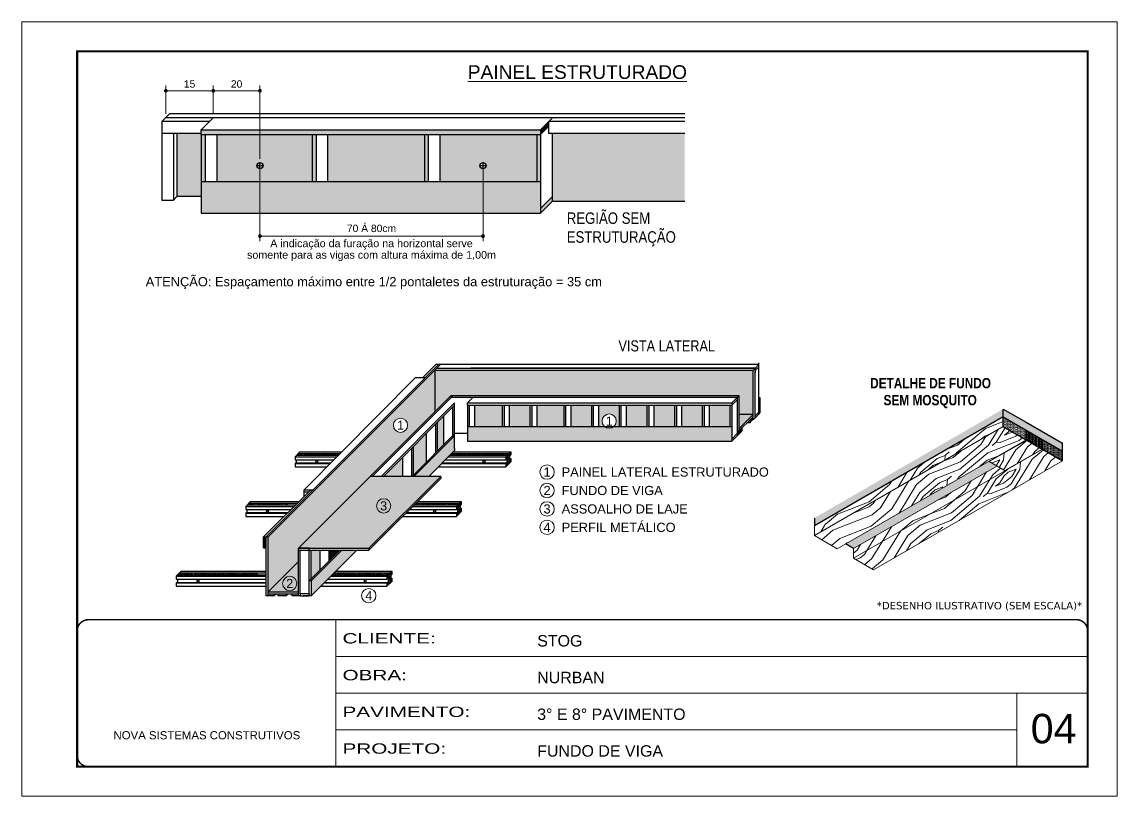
# Model space of a CAD drawing. Extents: x 2489 to 8743, y 745 to 4092.
# Drawn here: x 7244 to 8729, y 3042 to 4092 of the extents above; entities that cross this region are included whole.
import ezdxf
from ezdxf.enums import TextEntityAlignment as Align

# ---------------------------------------------------------------- set-up
doc = ezdxf.new("R2010")
doc.units = 0
doc.linetypes.add('CONTINUO', pattern=[0])
doc.linetypes.add('DASHED', pattern=[0.75, 0.5, -0.25])
for name, color, linetype, lineweight in [('CARIMBO', 255, 'Continuous', 9), ('Demarcação 1', 251, 'Continuous', 9), ('Folhas', 255, 'Continuous', 9), ('fundo', 100, 'Continuous', 9), ('Madeira', 126, 'Continuous', 18), ('SARRAFO DE PRESSAO', 251, 'DASHED', 9)]:
    doc.layers.add(name, color=color, linetype=linetype, lineweight=lineweight)
for name, color, linetype in [('COTA', 241, 'Continuous'), ('HACHURA MADEIRAS', 1, 'Continuous'), ('material do compensado', 7, 'Continuous'), ('texto', 7, 'Continuous')]:
    doc.layers.add(name, color=color, linetype=linetype)
doc.layers.add('Demarcação 2', color=7, linetype='Continuous', lineweight=9, true_color=0xe0e0e0)
doc.styles.add('ARIAL', font='arial.ttf')
doc.styles.add('CESAR1', font='arial.ttf', dxfattribs={"oblique": 15})
doc.styles.add('ROMANC', font='techb___.ttf', dxfattribs={"height": 2.5})
doc.styles.get("Standard").update_dxf_attribs({"font": 'arial.ttf'})
doc.styles.add('stylellllll', font='verdana.ttf', dxfattribs={"height": 2})
doc.styles.add('Tecnologia', font='')
doc.styles.add('texto', font='ARIALN.TTF')
doc.styles.get('Tecnologia').set_extended_font_data('Forgotten Futurist')
doc.dimstyles.new('1x', dxfattribs={"dimtxt": 10, "dimasz": 5, "dimexe": 7, "dimexo": 5, "dimgap": 4, "dimtad": 1, "dimdec": 1, "dimdsep": 46, "dimtxsty": 'Standard', "dimblk": 'DOT', "dimcen": 0.09, "dimclrd": 4, "dimclre": 4, "dimclrt": 2, "dimadec": 0, "dimazin": 2, "dimtfac": 1, "dimtdec": 1, "dimtmove": 0, "dimatfit": 3, "dimldrblk": 'DOT', "dimfxl": 1, "dimtolj": 1, "dimtzin": 0, "dimlwd": 9, "dimlwe": 9, "dimarcsym": 0})
pattern_1 = [(45, (5036.975, 51731.4013), (0.99436891, 3.64601934), [4.6875, -0.9375, 0, -0.9375])]
pattern_2 = [(355, (-41089.7, 694.55), (111.07494, 93.20294), [5.12645, -97.40264]), (85, (-41045.72, 726.73), (-93.20294, 111.07494), [10.2529, -92.27619]), (40, (-41067.04, 718.3), (8.936, 102.13894), [7.24881, -21.74642, 7.24881, -14.497615, 50.751904, -43.50449]), (40, (-41095.25, 689.894), (8.936, 102.13894), [7.24983, -14.49967, 7.24983, -115.99871]), (40, (-41058.61, 696.98), (8.936, 102.13894), [7.24983, -137.7482]), (40, (-41048.844, 690.98), (8.936, 102.13894), [7.24983, -137.7482]), (40, (-41063.27, 702.534), (8.936, 102.13894), [7.24983, -137.7482]), (40, (-41067.93, 708.09), (8.936, 102.13894), [14.49967, -130.49838]), (40, (-41035.695, 782.46), (8.936, 102.13894), [14.49967, -130.49838]), (40, (-41077.7, 714.09), (8.936, 102.13894), [28.99933, -115.99871]), (40, (-41082.36, 719.64), (8.936, 102.13894), [28.99933, -115.99871]), (40, (-41013.29, 744.476), (8.936, 102.13894), [28.99933, -115.99871]), (40, (-41086.57, 730.3), (8.936, 102.13894), [21.7497, -123.24834]), (40, (-41105.66, 747.41), (8.936, 102.13894), [21.7497, -123.24834]), (40, (-41096.34, 736.3), (8.936, 102.13894), [21.7497, -123.24834]), (40, (-41027.27, 761.14), (8.936, 102.13894), [36.24951, -108.74853]), (40, (-41037.035, 767.14), (8.936, 102.13894), [36.24951, -108.74853]), (40, (-41029.055, 740.71), (8.936, 102.13894), [50.74931, -94.24873]), (21.56505, (-41078.59, 703.875), (102.138945, -8.936), [11.4631, -217.79893]), (21.56505, (-41055.483, 732.73), (102.138945, -8.936), [11.4631, -217.79893]), (21.56505, (-41061.484, 722.96), (102.138945, -8.936), [11.4631, -217.79893]), (21.56505, (-41084.593, 694.108), (102.138945, -8.936), [22.9262, -206.33583]), (21.56505, (-41060.144, 738.283), (102.138945, -8.936), [34.3893, -194.87273]), (21.56505, (-41069.91, 744.284), (102.138945, -8.936), [45.8524, -183.40963]), (21.56505, (-41079.68, 750.284), (102.138945, -8.936), [45.8524, -183.40963]), (21.56505, (-41092.32, 782.266), (102.138945, -8.936), [45.8524, -183.40963]), (21.56505, (-41093.21, 772.05), (102.138945, -8.936), [57.3155, -171.94653]), (21.56505, (-41089, 761.39), (102.138945, -8.936), [57.3155, -171.94653]), (58.43495, (-41056.824, 717.41), (8.936, 102.138945), [11.4631, -217.79893]), (58.43495, (-41073.04, 708.535), (8.936, 102.138945), [11.4631, -217.79893]), (58.43495, (-41089.7, 694.554), (8.936, 102.138945), [22.9262, -206.33583]), (58.43495, (-41057.717, 707.194), (8.936, 102.138945), [22.9262, -206.33583]), (58.43495, (-41100.36, 690.34), (8.936, 102.138945), [34.3893, -194.87273]), (58.43495, (-41110.574, 691.235), (8.936, 102.138945), [45.8524, -183.40963]), (58.43495, (-41018.202, 688.3), (8.936, 102.138945), [45.8524, -183.40963]), (58.43495, (-41053.057, 701.64), (8.936, 102.138945), [45.8524, -183.40963]), (58.43495, (-41033.523, 689.64), (8.936, 102.138945), [57.3155, -171.94653]), (58.43495, (-41043.29, 695.64), (8.936, 102.138945), [57.3155, -171.94653])]
pattern_3 = [(0, (-30197.1825, -7059.397), (0.82275303, 1.645506056), [0, -1.645506056])]

# ---------------------------------------------------------------- blocks, each defined once
blk = doc.blocks.new('9999999999')
at = {"color": 30, "linetype": 'CONTINUO'}
for p, q in [((98564.6, 34230.2), (98564.6, 34429.4)), ((98564.6, 34379.6), (99584, 34379.6)), ((98564.6, 34329.8), (99488, 34329.8)), ((99584, 34329.8), (99488, 34329.8)), ((99488, 34329.8), (99488, 34230.2)), ((98564.6, 34280), (99488, 34280))]:
    blk.add_line(p, q, dxfattribs=at)
at = {"color": 30, "linetype": 'CONTINUO', "const_width": 2}
blk.add_lwpolyline([(99584, 34230.2), (99584, 34414.4, 0.414214), (99569, 34429.4), (98229, 34429.4, 0.414214), (98214, 34414.4), (98214, 34245.2, 0.414214), (98229, 34230.2), (99584, 34230.2)], format="xyb", dxfattribs=at)
at = {"layer": 'Folhas'}
blk.add_lwpolyline([(98139, 34190.2), (99624, 34190.2), (99624, 35240.2), (98139, 35240.2)], close=True, dxfattribs=at)
at = {"layer": 'Folhas', "color": 30, "const_width": 3}
blk.add_lwpolyline([(98214, 34230.2), (99584, 34230.2), (99584, 35200.2), (98214, 35200.2)], close=True, dxfattribs=at)
at = {"color": 7, "linetype": 'Continuous', "ltscale": 5, "style": 'ARIAL'}
for s, height, p in [('STOG', 15.48, (98837.7, 34393.1)), ('NURBAN', 15.48, (98837.7, 34343.3)), ('3° E 8° PAVIMENTO', 15.483, (98837.7, 34293.5)), ('NOVA SISTEMAS CONSTRUTIVOS', 11.059, (98263.2, 34267.2)), ('FUNDO DE VIGA', 15.483, (98837.7, 34243.7))]:
    blk.add_text(s, height=height, dxfattribs=at).set_placement(p)
at = {"layer": 'Folhas', "color": 7, "style": 'Tecnologia', "width": 1.5}
for s, p in [('CLIENTE:', (98573.7, 34397.2)), ('OBRA:', (98573.7, 34347.3)), ('PAVIMENTO:', (98573.7, 34297.5)), ('PROJETO:', (98573.7, 34247.7))]:
    blk.add_text(s, height=14, dxfattribs=at).set_placement(p)
blk = doc.blocks.new('_Dot')
at = {"color": 0, "linetype": 'ByBlock', "lineweight": -2}
blk.add_line((-0.5, 0), (-1, 0), dxfattribs=at)
at = {"color": 0, "linetype": 'ByBlock', "const_width": 0.5}
blk.add_lwpolyline([(-0.25, 0, 1), (0.25, 0, 1)], format="xyb", close=True, dxfattribs=at)
blk = doc.blocks.new('*D5')
at = {"layer": 'COTA', "color": 4, "lineweight": 9, "transparency": 16777216}
for p, q in [((7439.6, 3967.3), (7439.6, 4005.7)), ((7444.6, 3998.7), (7499, 3998.7)), ((7504, 3966.9), (7504, 4005.7))]:
    blk.add_line(p, q, dxfattribs=at)
at = {"layer": 'Defpoints', "color": 0, "transparency": 16777216}
for p in [(7504, 3998.7), (7439.6, 3962.3), (7504, 3961.9)]:
    blk.add_point(p, dxfattribs=at)
at = {"layer": 'COTA', "color": 4, "lineweight": 9, "transparency": 16777216, "xscale": 5, "yscale": 5, "zscale": 5, "rotation": 180}
blk.add_blockref('_Dot', (7439.6, 3998.7), dxfattribs=at)
at = {"layer": 'COTA', "color": 4, "lineweight": 9, "transparency": 16777216, "xscale": 5, "yscale": 5, "zscale": 5}
blk.add_blockref('_Dot', (7504, 3998.7), dxfattribs=at)
at = {"layer": 'COTA', "color": 2, "transparency": 16777216, "insert": (7471.8, 4007.9), "char_height": 10, "attachment_point": 5}
blk.add_mtext('\\A1;15', dxfattribs=at)
blk = doc.blocks.new('*D6')
at = {"layer": 'COTA', "color": 4, "lineweight": 9, "transparency": 16777216}
for p, q in [((7504, 3966.9), (7504, 4005.7)), ((7509, 3998.7), (7562.3, 3998.7)), ((7567.3, 3906.5), (7567.3, 4005.7))]:
    blk.add_line(p, q, dxfattribs=at)
at = {"layer": 'Defpoints', "color": 0, "transparency": 16777216}
for p in [(7567.3, 3998.7), (7504, 3961.9), (7567.3, 3901.5)]:
    blk.add_point(p, dxfattribs=at)
at = {"layer": 'COTA', "color": 4, "lineweight": 9, "transparency": 16777216, "xscale": 5, "yscale": 5, "zscale": 5, "rotation": 180}
blk.add_blockref('_Dot', (7504, 3998.7), dxfattribs=at)
at = {"layer": 'COTA', "color": 4, "lineweight": 9, "transparency": 16777216, "xscale": 5, "yscale": 5, "zscale": 5}
blk.add_blockref('_Dot', (7567.3, 3998.7), dxfattribs=at)
at = {"layer": 'COTA', "color": 2, "transparency": 16777216, "insert": (7535.6, 4007.9), "char_height": 10, "attachment_point": 5}
blk.add_mtext('\\A1;20', dxfattribs=at)
blk = doc.blocks.new('*D7')
at = {"layer": 'COTA', "color": 4, "lineweight": 9, "transparency": 16777216}
for p, q in [((7567.3, 3896.5), (7567.3, 3794.6)), ((7869.7, 3896.5), (7869.7, 3794.6)), ((7572.3, 3801.6), (7864.7, 3801.6))]:
    blk.add_line(p, q, dxfattribs=at)
at = {"layer": 'Defpoints', "color": 0, "transparency": 16777216}
for p in [(7567.3, 3901.5), (7869.7, 3901.5), (7869.7, 3801.6)]:
    blk.add_point(p, dxfattribs=at)
at = {"layer": 'COTA', "color": 4, "lineweight": 9, "transparency": 16777216, "xscale": 5, "yscale": 5, "zscale": 5, "rotation": 180}
blk.add_blockref('_Dot', (7567.3, 3801.6), dxfattribs=at)
at = {"layer": 'COTA', "color": 4, "lineweight": 9, "transparency": 16777216, "xscale": 5, "yscale": 5, "zscale": 5}
blk.add_blockref('_Dot', (7869.7, 3801.6), dxfattribs=at)
at = {"layer": 'COTA', "color": 2, "transparency": 16777216, "insert": (7718.5, 3812), "char_height": 10, "attachment_point": 5}
blk.add_mtext('\\A1;70 Á 80cm', dxfattribs=at)

msp = doc.modelspace()

# ---------------------------------------------------------------- hatches: boundary and pattern name
for points in [[(7959.16, 3950.73), (7959.16, 3957.11), (7947.81, 3945.85), (7947.81, 3939.47)], [(7790.21, 3875.76), (7795.54, 3875.76), (7795.54, 3939.47), (7790.21, 3939.47)], [(8236.07, 3552.42), (8236.07, 3556.61), (8231.84, 3552.42), (8231.84, 3548.22)], [(8220.9, 3541.57), (8214.92, 3535.64), (8214.92, 3531.44), (8220.9, 3537.38)], [(7575.68, 3393.59), (7572.01, 3393.59), (7572.01, 3378.74), (7575.68, 3378.74)]]:
    msp.add_hatch(color=256).paths.add_polyline_path(points)
at = {"linetype": 'ByBlock', "ltscale": 2}
for points in [[(7487.65, 3875.76), (7492.97, 3875.76), (7492.97, 3939.36), (7487.65, 3939.36)], [(7947.81, 3945.85), (7487.76, 3945.85), (7487.76, 3939.47), (7947.81, 3939.47)], [(7637.83, 3875.76), (7643.15, 3875.76), (7643.16, 3939.36), (7637.83, 3939.36)], [(8245.7, 3582.21), (8243.68, 3582.21), (8243.68, 3579.97)], [(7828.78, 3528.27), (7831.13, 3530.62), (7831.13, 3572.06), (7828.78, 3569.71)], [(7848.43, 3543.51), (7850.87, 3543.51), (7850.87, 3572.22), (7848.43, 3572.22)], [(7895.71, 3543.51), (7898.15, 3543.51), (7898.15, 3572.22), (7895.71, 3572.22)], [(7933.24, 3543.51), (7935.68, 3543.51), (7935.68, 3572.22), (7933.24, 3572.22)], [(7979.17, 3543.51), (7981.61, 3543.51), (7981.61, 3572.22), (7979.17, 3572.22)], [(8016.71, 3543.51), (8019.14, 3543.51), (8019.14, 3572.22), (8016.71, 3572.22)], [(8054.24, 3543.51), (8056.68, 3543.51), (8056.68, 3572.22), (8054.24, 3572.22)], [(8091.77, 3543.5), (8094.21, 3543.5), (8094.21, 3572.22), (8091.77, 3572.22)], [(8129.31, 3543.5), (8131.74, 3543.5), (8131.74, 3572.22), (8129.31, 3572.22)], [(8166.84, 3543.5), (8169.28, 3543.5), (8169.28, 3572.22), (8166.84, 3572.22)], [(8204.37, 3543.5), (8206.81, 3543.5), (8206.81, 3572.22), (8204.37, 3572.22)], [(7805.44, 3507.41), (7807.79, 3509.76), (7807.79, 3549.06), (7805.44, 3546.7)], [(7828.89, 3528.38), (7828.89, 3530.85), (7775.49, 3477.46), (7775.49, 3475.57), (7776.08, 3475.57)], [(7775.38, 3516.31), (7773.03, 3513.96), (7773.03, 3475.46), (7775.38, 3475.46)], [(7678.22, 3375.44), (7675.65, 3375.44), (7634.2, 3333.98), (7636.76, 3333.98)], [(7661.01, 3360.8), (7663.36, 3363.15), (7663.36, 3375.33), (7661.01, 3375.33)]]:
    msp.add_hatch(color=256, dxfattribs=at).paths.add_polyline_path(points)
h = msp.add_hatch(color=256)
h.paths.add_polyline_path([(7947.81, 3839.22), (7947.81, 3832.84), (7964.04, 3848.94), (7964.04, 3855.31)])
h.paths.add_polyline_path([(7942.49, 3875.76), (7947.81, 3875.76), (7947.81, 3939.47), (7942.49, 3939.47)])
at = {"linetype": 'Continuous', "ltscale": 1.5}
h = msp.add_hatch(dxfattribs=at)
h.set_pattern_fill('ANSI36', color=256, scale=15, style=0)
h.set_pattern_definition(pattern_1)
h.paths.add_polyline_path([(7619.44, 3506.89), (7616.94, 3504.38), (7673.5, 3504.38), (7675.99, 3506.89)])
h = msp.add_hatch(dxfattribs=at)
h.set_pattern_fill('ANSI36', color=256, scale=15, style=0)
h.set_pattern_definition(pattern_1)
h.paths.add_polyline_path([(7905.13, 3506.89), (7827.4, 3506.89), (7824.9, 3504.38), (7902.63, 3504.38)])
h.paths.add_polyline_path([(7905.13, 3506.89), (7902.63, 3504.38), (7902.63, 3490.77), (7905.13, 3493.28)])
h = msp.add_hatch(dxfattribs=at)
h.set_pattern_fill('ANSI36', color=256, scale=15, style=0)
h.set_pattern_definition(pattern_1)
h.paths.add_polyline_path([(7552.46, 3439.52), (7549.96, 3437.01), (7606.52, 3437.01), (7609.02, 3439.52)])
h = msp.add_hatch(dxfattribs=at)
h.set_pattern_fill('ANSI36', color=256, scale=15, style=0)
h.set_pattern_definition(pattern_1)
h.paths.add_polyline_path([(7838.15, 3439.52), (7835.65, 3437.01), (7835.65, 3423.4), (7838.15, 3425.91)])
h.paths.add_polyline_path([(7779.15, 3439.52), (7776.64, 3437.01), (7835.65, 3437.01), (7838.15, 3439.52)])
h = msp.add_hatch(dxfattribs=at)
h.set_pattern_fill('ANSI36', color=256, scale=15, style=0)
h.set_pattern_definition(pattern_1)
h.paths.add_polyline_path([(7458.39, 3344.9), (7455.88, 3342.39), (7563.36, 3342.39), (7563.36, 3344.9)])
h = msp.add_hatch(dxfattribs=at)
h.set_pattern_fill('ANSI36', color=256, scale=15, style=0)
h.set_pattern_definition(pattern_1)
h.paths.add_polyline_path([(7744.08, 3344.9), (7741.57, 3342.39), (7741.57, 3328.78), (7744.08, 3331.29)])
h.paths.add_polyline_path([(7667.98, 3344.9), (7665.47, 3342.39), (7741.57, 3342.39), (7744.08, 3344.9)])
at = {"linetype": 'ByBlock', "ltscale": 2}
h = msp.add_hatch(color=256, dxfattribs=at)
h.paths.add_polyline_path([(7586.46, 3316.6), (7578.24, 3316.6), (7578.24, 3313.69), (7586.46, 3313.69)])
h.paths.add_polyline_path([(7602.76, 3316.6), (7591.97, 3316.6), (7591.97, 3313.69), (7602.76, 3313.69)])
h.paths.add_polyline_path([(7619.31, 3316.6), (7611.09, 3316.6), (7611.09, 3313.69), (7619.31, 3313.69)])
at = {"layer": 'Demarcação 1'}
h = msp.add_hatch(color=256, dxfattribs=at)
h.paths.add_polyline_path([(7597.97, 3330.5, 1), (7617.33, 3330.5, 1)], flags=17)
h.paths.add_polyline_path([(7619.31, 3378.2), (7804.35, 3563.25), (7804.35, 3619.72), (7804.35, 3619.72), (7578.24, 3393.61), (7578.24, 3319.17), (7619.31, 3360.24)])
h.paths.add_polyline_path([(7748.17, 3545.04, -1), (7767.52, 3545.04, -1)], flags=16)
h.paths.add_polyline_path([(7599.77, 3321.25), (7615.53, 3321.25), (7615.53, 3339.81), (7599.77, 3339.81)], flags=24)
h.paths.add_polyline_path([(7749.97, 3535.79), (7765.72, 3535.79), (7765.72, 3554.34), (7749.97, 3554.34)], flags=24)
for points in [[(7804.35, 3563.25), (7826.29, 3585.18), (8216.86, 3585.18), (8216.86, 3559.56), (8236.07, 3559.56), (8236.07, 3619.72), (7804.35, 3619.72)], [(8216.86, 3559.56), (8216.86, 3540.5), (8236.07, 3559.56)]]:
    msp.add_hatch(color=256, dxfattribs=at).paths.add_polyline_path(points)
h = msp.add_hatch(color=256, dxfattribs=at)
h.paths.add_polyline_path([(7578.24, 3319.17), (7619.31, 3319.17), (7619.31, 3360.24)])
h.paths.add_polyline_path([(7597.97, 3330.5, -1), (7617.33, 3330.5, -1)], flags=16)
h.paths.add_polyline_path([(7599.77, 3321.25), (7615.53, 3321.25), (7615.53, 3339.81), (7599.77, 3339.81)], flags=24)
at = {"layer": 'Demarcação 2'}
for points in [[(7487.76, 3939.48), (7487.76, 3939.48), (7487.76, 3939.48), (7487.76, 3940.54), (7454.76, 3940.54), (7454.76, 3855.32), (7487.76, 3855.31)], [(7509.31, 3875.76), (7637.94, 3875.76), (7637.94, 3939.47), (7509.31, 3939.47)], [(7659.49, 3875.76), (7790.21, 3875.76), (7790.21, 3939.47), (7659.49, 3939.47)], [(7964.04, 3940.54), (7964.04, 3848.94), (8143.32, 3848.93), (8143.32, 3940.54)], [(7947.81, 3875.76), (7487.76, 3875.76), (7487.76, 3839.22), (7487.76, 3832.85), (7947.81, 3832.84)], [(7858.4, 3543.51), (7895.81, 3543.51), (7895.81, 3572.33), (7858.4, 3572.33)], [(7905.68, 3543.51), (7933.35, 3543.51), (7933.35, 3572.33), (7905.68, 3572.33)], [(7943.21, 3543.51), (7979.28, 3543.51), (7979.28, 3572.33), (7943.21, 3572.33)], [(7989.15, 3543.51), (8016.81, 3543.51), (8016.81, 3572.33), (7989.15, 3572.33)], [(8064.21, 3543.51), (8091.88, 3543.5), (8091.88, 3572.33), (8064.21, 3572.33)], [(8101.75, 3543.5), (8129.41, 3543.5), (8129.41, 3572.33), (8101.75, 3572.33)], [(8139.28, 3543.5), (8166.95, 3543.5), (8166.95, 3572.33), (8139.28, 3572.33)], [(8176.81, 3543.5), (8204.48, 3543.5), (8204.48, 3572.33), (8176.81, 3572.33)], [(7807.9, 3509.87), (7816.57, 3518.53), (7816.57, 3557.5), (7807.9, 3548.83)], [(8206.92, 3543.5), (8047.25, 3543.51, -0.3830345), (8034.32, 3543.51), (7848.54, 3543.51), (7848.54, 3523.51), (8206.92, 3523.5)], [(7775.49, 3477.46), (7793.23, 3495.2), (7793.23, 3534.16), (7775.49, 3516.42)], [(7831.24, 3513.65), (7831.24, 3530.73), (7776.08, 3475.57), (7796.08, 3475.57), (7831.23, 3510.72)], [(7734.64, 3475.57), (7760.82, 3475.57), (7760.82, 3501.75)], [(7636.55, 3336.34), (7648.8, 3348.58), (7648.8, 3375.44), (7636.55, 3375.44)], [(7698.52, 3375.44), (7693.03, 3375.44), (7678.22, 3375.44), (7636.76, 3333.98), (7636.76, 3313.69)], [(7663.47, 3363.26), (7675.65, 3375.44), (7663.47, 3375.44)]]:
    msp.add_hatch(color=256, dxfattribs=at).paths.add_polyline_path(points)
h = msp.add_hatch(color=256, dxfattribs=at)
h.paths.add_polyline_path([(7865.54, 3897.3, -1), (7873.9, 3897.3, -1)], flags=16)
h.paths.add_polyline_path([(7811.76, 3875.76), (7942.49, 3875.76), (7942.49, 3939.47), (7811.76, 3939.47)])
h = msp.add_hatch(color=256, dxfattribs=at)
h.paths.add_polyline_path([(8050.46, 3550.71, -1), (8031.11, 3550.71, -1)], flags=16)
h.paths.add_polyline_path([(8032.91, 3541.45), (8048.66, 3541.45), (8048.66, 3560.01), (8032.91, 3560.01)], flags=24)
h.paths.add_polyline_path([(8026.68, 3543.51), (8054.35, 3543.51), (8054.35, 3572.33), (8026.68, 3572.33)])
h = msp.add_hatch(color=256, dxfattribs=at)
h.paths.add_polyline_path([(7619.31, 3378.2), (7621.88, 3378.2), (7634.2, 3378.2), (7714.95, 3378.2), (7812.31, 3475.57), (7716.67, 3475.57)])
h.paths.add_polyline_path([(7727.05, 3426.19), (7742.92, 3426.19), (7742.92, 3445.07), (7727.05, 3445.07)], flags=24)
at = {"layer": 'fundo'}
h = msp.add_hatch(color=252, dxfattribs=at)
h.dxf.hatch_style = 1
h.paths.add_polyline_path([(8318.96, 3419.22), (8318.96, 3408.57), (8575.11, 3556.45), (8575.11, 3567.11)])
h = msp.add_hatch(color=252, dxfattribs=at)
h.dxf.hatch_style = 1
h.paths.add_polyline_path([(8606.19, 3549.17), (8575.11, 3567.11), (8575.11, 3556.45), (8606.19, 3538.51), (8655.52, 3510.03), (8655.52, 3520.68)])
h = msp.add_hatch(color=252, dxfattribs=at)
h.dxf.hatch_style = 1
h.paths.add_polyline_path([(8566.48, 3489.71), (8556.11, 3495.7), (8556.11, 3496.58), (8361.32, 3384.11), (8372.24, 3377.81)])
at = {"layer": 'HACHURA MADEIRAS'}
h = msp.add_hatch(dxfattribs=at)
h.set_pattern_fill('DOTS', scale=1.036539)
h.set_pattern_definition(pattern_3)
h.paths.add_polyline_path([(8606.19, 3525.49), (8606.19, 3538.51), (8575.11, 3556.45), (8575.11, 3543.43)])
h = msp.add_hatch(dxfattribs=at)
h.set_pattern_fill('DOTS', scale=1.036539)
h.set_pattern_definition(pattern_3)
h.paths.add_polyline_path([(8606.95, 3538.07), (8606.95, 3525.05), (8628.08, 3512.85), (8628.08, 3525.87)])
h = msp.add_hatch(dxfattribs=at)
h.set_pattern_fill('DOTS', scale=1.036539)
h.set_pattern_definition(pattern_3)
h.paths.add_polyline_path([(8628.38, 3525.7), (8628.38, 3512.67), (8655.52, 3497), (8655.52, 3510.03)])
at = {"layer": 'Madeira'}
h = msp.add_hatch(dxfattribs=at)
h.set_pattern_fill('PATRON00077', color=256, scale=102.529099, angle=355, pattern_type=2)
h.set_pattern_definition(pattern_2)
h.paths.add_polyline_path([(8318.96, 3408.57), (8318.96, 3395.55), (8575.11, 3543.43), (8575.11, 3556.45)])
h = msp.add_hatch(dxfattribs=at)
h.set_pattern_fill('PATRON00077', color=256, scale=102.529099, angle=355, pattern_type=2)
h.set_pattern_definition([(355, (-9987.18, -68546.02), (111.07494, 93.20294), [5.12645, -97.40264]), (85, (-9943.2, -68513.84), (-93.20294, 111.07494), [10.25291, -92.27619]), (40, (-9964.52, -68522.27), (8.936, 102.138945), [7.248807, -21.74642, 7.248807, -14.497615, 50.751904, -43.504487]), (40, (-9992.735, -68550.675), (8.936, 102.138945), [7.24983, -14.499665, 7.24983, -115.99871]), (40, (-9956.09, -68543.59), (8.936, 102.138945), [7.24983, -137.74821]), (40, (-9946.326, -68549.59), (8.936, 102.138945), [7.24983, -137.74821]), (40, (-9960.75, -68538.035), (8.936, 102.138945), [7.24983, -137.74821]), (40, (-9965.41, -68532.48), (8.936, 102.138945), [14.49967, -130.49838]), (40, (-9933.18, -68458.11), (8.936, 102.138945), [14.49967, -130.49838]), (40, (-9975.18, -68526.48), (8.936, 102.138945), [28.99933, -115.99871]), (40, (-9979.84, -68520.93), (8.936, 102.138945), [28.99933, -115.99871]), (40, (-9910.77, -68496.094), (8.936, 102.138945), [28.99933, -115.99871]), (40, (-9984.054, -68510.27), (8.936, 102.138945), [21.7497, -123.24834]), (40, (-10003.14, -68493.16), (8.936, 102.138945), [21.7497, -123.24834]), (40, (-9993.82, -68504.266), (8.936, 102.138945), [21.7497, -123.24834]), (40, (-9924.75, -68479.43), (8.936, 102.138945), [36.24951, -108.74853]), (40, (-9934.52, -68473.43), (8.936, 102.138945), [36.24951, -108.74853]), (40, (-9926.54, -68499.86), (8.936, 102.138945), [50.74931, -94.24873]), (21.56505, (-9976.074, -68536.695), (102.138945, -8.936), [11.4631, -217.79893]), (21.56505, (-9952.965, -68507.84), (102.138945, -8.936), [11.4631, -217.79893]), (21.56505, (-9958.966, -68517.608), (102.138945, -8.936), [11.4631, -217.79893]), (21.56505, (-9982.075, -68546.46), (102.138945, -8.936), [22.9262, -206.33583]), (21.56505, (-9957.626, -68502.287), (102.138945, -8.936), [34.3893, -194.87273]), (21.56505, (-9967.393, -68496.286), (102.138945, -8.936), [45.8524, -183.40963]), (21.56505, (-9977.16, -68490.286), (102.138945, -8.936), [45.8524, -183.40963]), (21.56505, (-9989.8, -68458.304), (102.138945, -8.936), [45.8524, -183.40963]), (21.56505, (-9990.693, -68468.517), (102.138945, -8.936), [57.31551, -171.94653]), (21.56505, (-9986.48, -68479.18), (102.138945, -8.936), [57.31551, -171.94653]), (58.43495, (-9954.306, -68523.16), (8.936, 102.138945), [11.4631, -217.79893]), (58.43495, (-9970.52, -68532.035), (8.936, 102.138945), [11.4631, -217.79893]), (58.43495, (-9987.18, -68546.015), (8.936, 102.138945), [22.9262, -206.33583]), (58.43495, (-9955.2, -68533.375), (8.936, 102.138945), [22.9262, -206.33583]), (58.43495, (-9997.84, -68550.23), (8.936, 102.138945), [34.3893, -194.87273]), (58.43495, (-10008.056, -68549.335), (8.936, 102.138945), [45.8524, -183.40963]), (58.43495, (-9915.684, -68552.27), (8.936, 102.138945), [45.8524, -183.40963]), (58.43495, (-9950.54, -68538.93), (8.936, 102.138945), [45.8524, -183.40963]), (58.43495, (-9931.005, -68550.93), (8.936, 102.138945), [57.31551, -171.94653]), (58.43495, (-9940.77, -68544.93), (8.936, 102.138945), [57.31551, -171.94653])])
h.paths.add_polyline_path([(8318.96, 3395.55), (8350.04, 3377.6), (8606.19, 3525.49), (8575.11, 3543.43)])
h = msp.add_hatch(dxfattribs=at)
h.set_pattern_fill('PATRON00077', color=256, scale=102.529099, angle=355, pattern_type=2)
h.set_pattern_definition([(355, (-41111.66, 707.29), (111.07494, 93.20294), [5.12645, -97.40264]), (85, (-41067.68, 739.47), (-93.20294, 111.07494), [10.2529, -92.27619]), (40, (-41089, 731.04), (8.936, 102.13894), [7.24881, -21.74642, 7.24881, -14.497615, 50.751904, -43.50449]), (40, (-41117.22, 702.634), (8.936, 102.13894), [7.24983, -14.49967, 7.24983, -115.99871]), (40, (-41080.575, 709.72), (8.936, 102.13894), [7.24983, -137.7482]), (40, (-41070.81, 703.72), (8.936, 102.13894), [7.24983, -137.7482]), (40, (-41085.235, 715.274), (8.936, 102.13894), [7.24983, -137.7482]), (40, (-41089.896, 720.83), (8.936, 102.13894), [14.49967, -130.49838]), (40, (-41057.66, 795.2), (8.936, 102.13894), [14.49967, -130.49838]), (40, (-41099.66, 726.83), (8.936, 102.13894), [28.99933, -115.99871]), (40, (-41104.32, 732.38), (8.936, 102.13894), [28.99933, -115.99871]), (40, (-41035.25, 757.215), (8.936, 102.13894), [28.99933, -115.99871]), (40, (-41108.536, 743.04), (8.936, 102.13894), [21.7497, -123.24834]), (40, (-41127.62, 760.15), (8.936, 102.13894), [21.7497, -123.24834]), (40, (-41118.3, 749.04), (8.936, 102.13894), [21.7497, -123.24834]), (40, (-41049.23, 773.876), (8.936, 102.13894), [36.24951, -108.74853]), (40, (-41059, 779.88), (8.936, 102.13894), [36.24951, -108.74853]), (40, (-41051.02, 753.45), (8.936, 102.13894), [50.74931, -94.24873]), (21.56505, (-41100.556, 716.614), (102.138945, -8.936), [11.4631, -217.79893]), (21.56505, (-41077.448, 745.47), (102.138945, -8.936), [11.4631, -217.79893]), (21.56505, (-41083.45, 735.7), (102.138945, -8.936), [11.4631, -217.79893]), (21.56505, (-41106.557, 706.847), (102.138945, -8.936), [22.9262, -206.33583]), (21.56505, (-41082.11, 751.022), (102.138945, -8.936), [34.3893, -194.87273]), (21.56505, (-41091.875, 757.023), (102.138945, -8.936), [45.8524, -183.40963]), (21.56505, (-41101.64, 763.023), (102.138945, -8.936), [45.8524, -183.40963]), (21.56505, (-41114.28, 795.005), (102.138945, -8.936), [45.8524, -183.40963]), (21.56505, (-41115.176, 784.79), (102.138945, -8.936), [57.3155, -171.94653]), (21.56505, (-41110.962, 774.13), (102.138945, -8.936), [57.3155, -171.94653]), (58.43495, (-41078.79, 730.15), (8.936, 102.138945), [11.4631, -217.79893]), (58.43495, (-41095.003, 721.274), (8.936, 102.138945), [11.4631, -217.79893]), (58.43495, (-41111.664, 707.294), (8.936, 102.138945), [22.9262, -206.33583]), (58.43495, (-41079.68, 719.934), (8.936, 102.138945), [22.9262, -206.33583]), (58.43495, (-41122.324, 703.08), (8.936, 102.138945), [34.3893, -194.87273]), (58.43495, (-41132.54, 703.974), (8.936, 102.138945), [45.8524, -183.40963]), (58.43495, (-41040.166, 701.04), (8.936, 102.138945), [45.8524, -183.40963]), (58.43495, (-41075.02, 714.38), (8.936, 102.138945), [45.8524, -183.40963]), (58.43495, (-41055.487, 702.38), (8.936, 102.138945), [57.3155, -171.94653]), (58.43495, (-41065.254, 708.38), (8.936, 102.138945), [57.3155, -171.94653])])
h.paths.add_polyline_path([(8577.25, 3483.49), (8628.08, 3512.85), (8606.42, 3525.41), (8556.11, 3495.7)])
h = msp.add_hatch(dxfattribs=at)
h.set_pattern_fill('PATRON00077', color=256, scale=102.529099, angle=355, pattern_type=2)
h.set_pattern_definition(pattern_2)
h.paths.add_polyline_path([(8399.39, 3349.12), (8655.52, 3497), (8628.38, 3512.67), (8372.34, 3364.84)])
h = msp.add_hatch(dxfattribs=at)
h.set_pattern_fill('PATRON00077', color=256, scale=102.529099, angle=355, pattern_type=2)
h.set_pattern_definition(pattern_2)
h.paths.add_polyline_path([(8577.61, 3483.29), (8566.33, 3489.8), (8372.17, 3377.77), (8372.24, 3364.79)])

# ---------------------------------------------------------------- linework, layer by layer
at = {"linetype": 'ByBlock', "ltscale": 2}
for p, q in [((7434.33, 3957.11), (7444.77, 3967.55)), ((7434.33, 3957.11), (7434.33, 3940.54)), ((7503.98, 3961.94), (7487.76, 3945.85)), ((7964.04, 3961.94), (7947.81, 3945.85)), ((7959.16, 3950.73), (7947.81, 3939.47)), ((7959.16, 3940.54), (7959.16, 3957.11)), ((7434.33, 3940.54), (7434.33, 3850.48)), ((7449.93, 3940.54), (7449.93, 3850.48)), ((7454.76, 3940.54), (7454.76, 3855.32)), ((7487.76, 3945.85), (7947.81, 3945.85)), ((7487.76, 3939.48), (7487.76, 3945.85)), ((7487.76, 3939.48), (7487.76, 3832.85)), ((7487.76, 3939.48), (7487.76, 3839.22)), ((7487.76, 3939.47), (7947.81, 3939.47)), ((7493.08, 3939.48), (7493.08, 3875.76)), ((7509.31, 3875.76), (7509.31, 3939.48)), ((7637.94, 3939.48), (7637.94, 3875.76)), ((7643.27, 3939.48), (7643.27, 3875.76)), ((7659.49, 3875.76), (7659.49, 3939.48)), ((7790.21, 3939.47), (7790.21, 3875.76)), ((7795.54, 3939.47), (7795.54, 3875.76)), ((7811.76, 3875.76), (7811.76, 3939.47)), ((7942.49, 3939.47), (7942.49, 3875.76)), ((7947.81, 3945.85), (7947.81, 3832.84)), ((7964.04, 3848.94), (7964.04, 3940.54)), ((7449.93, 3850.48), (7454.76, 3855.32)), ((7487.76, 3855.31), (7454.76, 3855.32)), ((7487.76, 3855.31), (7454.76, 3855.31)), ((7964.04, 3855.31), (7947.81, 3839.22)), ((7964.04, 3848.94), (7947.81, 3832.84)), ((8243.68, 3624.41), (8238.63, 3619.4)), ((7719.24, 3475.57), (7828.85, 3585.18)), ((7855.97, 3582.62), (7848.54, 3575.25)), ((8214.35, 3582.62), (8206.92, 3575.25)), ((8214.35, 3579.7), (8206.92, 3572.33)), ((8214.35, 3582.62), (8216.86, 3585.18)), ((8214.35, 3582.62), (8214.35, 3530.87)), ((8243.68, 3579.97), (8245.7, 3582.21)), ((8245.7, 3582.21), (8243.68, 3582.21)), ((8245.7, 3562.21), (8245.7, 3582.21)), ((7828.89, 3528.38), (7828.89, 3569.82)), ((7831.24, 3513.65), (7831.24, 3572.17)), ((7848.54, 3575.25), (8206.92, 3575.25)), ((7848.54, 3572.33), (7848.54, 3575.25)), ((7848.54, 3572.33), (8206.92, 3572.33)), ((7848.54, 3572.33), (7848.54, 3523.51)), ((7848.54, 3572.33), (7848.54, 3543.51)), ((7850.98, 3572.33), (7850.98, 3543.51)), ((7858.4, 3543.51), (7858.4, 3572.33)), ((7895.81, 3572.33), (7895.81, 3543.51)), ((7898.25, 3572.33), (7898.25, 3543.51)), ((7905.68, 3543.51), (7905.68, 3572.33)), ((7933.35, 3572.33), (7933.35, 3543.51)), ((7935.79, 3572.33), (7935.79, 3543.51)), ((7943.21, 3543.51), (7943.21, 3572.33)), ((7979.28, 3572.33), (7979.28, 3543.51)), ((7981.72, 3572.33), (7981.72, 3543.51)), ((7989.15, 3543.51), (7989.15, 3572.33)), ((8016.81, 3572.33), (8016.81, 3543.51)), ((8019.25, 3572.33), (8019.25, 3543.51)), ((8026.68, 3543.51), (8026.68, 3572.33)), ((8054.35, 3572.33), (8054.35, 3543.51)), ((8056.78, 3572.33), (8056.78, 3543.51)), ((8064.21, 3543.51), (8064.21, 3572.33)), ((8091.88, 3572.33), (8091.88, 3543.5)), ((8094.32, 3572.33), (8094.32, 3543.5)), ((8101.75, 3543.5), (8101.75, 3572.33)), ((8129.41, 3572.33), (8129.41, 3543.5)), ((8131.85, 3572.33), (8131.85, 3543.5)), ((8139.28, 3543.5), (8139.28, 3572.33)), ((8166.95, 3572.33), (8166.95, 3543.5)), ((8169.38, 3572.33), (8169.38, 3543.5)), ((8176.81, 3543.5), (8176.81, 3572.33)), ((8204.48, 3572.33), (8204.48, 3543.5)), ((8206.92, 3575.25), (8206.92, 3572.33)), ((8206.92, 3572.33), (8206.92, 3523.5)), ((7807.9, 3509.87), (7807.9, 3549.16)), ((7816.57, 3518.53), (7816.57, 3557.5)), ((8243.68, 3559.97), (8236.07, 3552.42)), ((8243.68, 3559.97), (8245.7, 3562.21)), ((7793.23, 3495.2), (7793.23, 3534.49)), ((7805.55, 3507.52), (7805.55, 3546.81)), ((8220.9, 3537.38), (8210.52, 3527.08)), ((7831.24, 3533.21), (7773.6, 3475.57)), ((7848.54, 3533.79), (7831.24, 3533.79)), ((8214.35, 3533.79), (8206.92, 3526.42)), ((8214.35, 3530.87), (8206.92, 3523.5)), ((8216.86, 3533.36), (8214.35, 3530.87)), ((7619.44, 3506.89), (7675.99, 3506.89)), ((7621.51, 3508.96), (7678.05, 3508.96)), ((7773.14, 3475.57), (7773.14, 3514.07)), ((7775.49, 3475.57), (7775.49, 3516.42)), ((7827.4, 3506.89), (7905.13, 3506.89)), ((7829.47, 3508.96), (7907.2, 3508.96)), ((7831.24, 3513.65), (7831.23, 3510.72)), ((7905.13, 3506.89), (7905.13, 3493.28)), ((7905.76, 3506.6), (7905.76, 3494.68)), ((7906.58, 3507.42), (7906.58, 3504.14)), ((7614.87, 3502.32), (7614.87, 3498.12)), ((7614.87, 3502.32), (7658.11, 3502.32)), ((7614.87, 3502.32), (7671.45, 3502.32)), ((7614.87, 3498.12), (7667.28, 3498.12)), ((7614.87, 3493.25), (7662.44, 3493.25)), ((7615.51, 3493.89), (7663.07, 3493.89)), ((7616.31, 3498.12), (7616.31, 3493.89)), ((7616.94, 3504.38), (7673.5, 3504.38)), ((7813.76, 3493.25), (7900.56, 3493.25)), ((7814.4, 3493.89), (7901.2, 3493.89)), ((7818.64, 3498.12), (7900.56, 3498.12)), ((7822.83, 3502.32), (7900.56, 3502.32)), ((7824.9, 3504.38), (7902.63, 3504.38)), ((7900.56, 3502.32), (7900.56, 3498.12)), ((7901.2, 3502.04), (7901.2, 3498.76)), ((7901.2, 3490.92), (7902, 3490.92)), ((7902, 3502.85), (7902, 3490.92)), ((7902.63, 3504.38), (7902.63, 3490.77)), ((7905.76, 3504.14), (7906.58, 3504.14)), ((7905.76, 3499.9), (7907.2, 3499.9)), ((7905.76, 3499.27), (7906.58, 3499.27)), ((7905.76, 3495.5), (7906.58, 3495.5)), ((7906.58, 3499.27), (7906.58, 3495.5)), ((7614.87, 3488.7), (7644.58, 3488.7)), ((7614.87, 3488.7), (7657.91, 3488.7)), ((7809.21, 3488.7), (7900.56, 3488.7)), ((7812.43, 3475.57), (7812.43, 3472.8)), ((7627.01, 3448.6), (7627.01, 3457.62)), ((7627.01, 3454.7), (7633.11, 3454.7)), ((7547.89, 3434.95), (7591.13, 3434.95)), ((7547.89, 3434.95), (7613.36, 3434.95)), ((7547.89, 3434.95), (7547.89, 3430.75)), ((7547.89, 3430.75), (7609.16, 3430.75)), ((7549.33, 3430.75), (7549.33, 3426.52)), ((7549.96, 3437.01), (7615.42, 3437.01)), ((7552.46, 3439.52), (7617.93, 3439.52)), ((7554.53, 3441.59), (7620, 3441.59)), ((7770.36, 3430.75), (7833.58, 3430.75)), ((7774.56, 3434.95), (7833.58, 3434.95)), ((7776.62, 3437.01), (7835.65, 3437.01)), ((7779.13, 3439.52), (7838.15, 3439.52)), ((7781.2, 3441.59), (7840.22, 3441.59)), ((7833.58, 3434.95), (7833.58, 3430.75)), ((7834.22, 3434.67), (7834.22, 3431.39)), ((7835.02, 3435.48), (7835.02, 3423.55)), ((7835.65, 3437.01), (7835.65, 3423.4)), ((7838.15, 3439.52), (7838.15, 3425.91)), ((7838.78, 3439.23), (7838.78, 3427.31)), ((7838.78, 3436.77), (7839.6, 3436.77)), ((7838.78, 3432.53), (7840.22, 3432.53)), ((7838.78, 3431.9), (7839.6, 3431.9)), ((7839.6, 3440.05), (7839.6, 3436.77)), ((7839.6, 3431.9), (7839.6, 3428.13)), ((7547.89, 3425.88), (7604.29, 3425.88)), ((7547.89, 3421.33), (7577.6, 3421.33)), ((7547.89, 3421.33), (7599.74, 3421.33)), ((7548.53, 3426.52), (7604.93, 3426.52)), ((7760.94, 3421.33), (7833.58, 3421.33)), ((7765.49, 3425.88), (7833.58, 3425.88)), ((7766.13, 3426.52), (7834.22, 3426.52)), ((7834.22, 3423.55), (7835.02, 3423.55)), ((7838.78, 3428.13), (7839.6, 3428.13)), ((7572.01, 3378.74), (7572.01, 3393.59)), ((7575.68, 3393.6), (7578.24, 3393.6)), ((7572.01, 3378.74), (7575.68, 3378.74)), ((7619.31, 3378.2), (7621.88, 3378.2)), ((7625.09, 3375.44), (7693.03, 3375.44)), ((7634.2, 3316.6), (7634.2, 3375.44)), ((7636.55, 3336.34), (7636.55, 3375.3)), ((7648.8, 3348.58), (7648.8, 3375.44)), ((7661.12, 3360.9), (7661.12, 3375.44)), ((7663.47, 3363.26), (7663.47, 3375.44)), ((7714.95, 3378.2), (7714.95, 3375.44)), ((7455.88, 3342.39), (7575.68, 3342.39)), ((7458.39, 3344.9), (7575.68, 3344.9)), ((7460.46, 3346.97), (7575.68, 3346.97)), ((7665.47, 3342.39), (7741.57, 3342.39)), ((7667.98, 3344.9), (7744.08, 3344.9)), ((7670.04, 3346.97), (7746.15, 3346.97)), ((7741.57, 3342.39), (7741.57, 3328.78)), ((7744.08, 3344.9), (7744.08, 3331.29)), ((7744.7, 3344.61), (7744.7, 3332.68)), ((7744.7, 3342.15), (7745.52, 3342.15)), ((7745.52, 3345.43), (7745.52, 3342.15)), ((7453.82, 3340.32), (7550.02, 3340.32)), ((7453.82, 3340.32), (7575.68, 3340.32)), ((7453.82, 3340.32), (7453.82, 3336.13)), ((7453.82, 3336.13), (7575.68, 3336.13)), ((7453.82, 3331.26), (7575.68, 3331.26)), ((7453.82, 3326.71), (7550.02, 3326.71)), ((7453.82, 3326.71), (7575.68, 3326.71)), ((7454.45, 3331.9), (7575.68, 3331.9)), ((7455.26, 3336.13), (7455.26, 3331.9)), ((7649.79, 3326.71), (7739.5, 3326.71)), ((7654.34, 3331.26), (7739.5, 3331.26)), ((7654.98, 3331.9), (7740.14, 3331.9)), ((7659.21, 3336.13), (7739.5, 3336.13)), ((7663.4, 3340.32), (7739.5, 3340.32)), ((7739.5, 3340.32), (7739.5, 3336.13)), ((7740.14, 3340.05), (7740.14, 3336.77)), ((7740.14, 3328.93), (7740.95, 3328.93)), ((7740.95, 3340.85), (7740.95, 3328.93)), ((7744.7, 3337.9), (7746.15, 3337.9)), ((7744.7, 3337.28), (7745.52, 3337.28)), ((7744.7, 3333.5), (7745.52, 3333.5)), ((7745.52, 3337.28), (7745.52, 3333.5)), ((7634.2, 3316.6), (7634.2, 3313.69))]:
    msp.add_line(p, q, dxfattribs=at)
for p, q in [((8143.32, 3967.55), (7444.77, 3967.55)), ((7499.11, 3957.11), (7434.33, 3957.11)), ((8143.32, 3961.94), (7439.16, 3961.94)), ((8143.32, 3957.11), (7959.16, 3957.11)), ((7487.76, 3940.54), (7434.33, 3940.54)), ((8143.32, 3940.54), (7959.16, 3940.54)), ((7487.63, 3875.76), (7947.81, 3875.76)), ((7434.33, 3850.48), (7449.93, 3850.48)), ((7487.76, 3832.85), (7947.81, 3832.84)), ((7809.4, 3627.33), (7575.68, 3393.6)), ((7811.97, 3627.33), (7578.24, 3393.6)), ((7805.74, 3627.33), (7787.65, 3609.24)), ((8243.68, 3627.33), (7805.74, 3627.33)), ((8243.68, 3627.33), (8238.63, 3622.28)), ((8243.68, 3562.21), (8243.68, 3629.57)), ((8243.68, 3559.97), (8243.68, 3627.33)), ((7777.75, 3609.24), (7627.01, 3457.62)), ((7791.31, 3609.24), (7777.75, 3609.24)), ((7804.35, 3619.72), (8236.07, 3619.72)), ((7804.35, 3619.72), (7804.35, 3563.25)), ((7806.92, 3622.28), (8238.63, 3622.28)), ((8238.63, 3622.28), (7853.02, 3622.28)), ((8238.63, 3622.28), (8236.07, 3619.72)), ((8236.07, 3552.42), (8236.07, 3619.72)), ((8238.63, 3554.96), (8238.63, 3622.28)), ((8238.63, 3622.28), (8238.63, 3616.12)), ((7826.29, 3585.18), (7619.31, 3378.2)), ((8216.86, 3585.18), (7826.29, 3585.18)), ((8214.35, 3582.62), (7826.29, 3582.62)), ((8216.86, 3533.36), (8216.86, 3585.18)), ((7731.56, 3475.57), (7831.24, 3575.25)), ((7734.64, 3475.57), (7831.24, 3572.17)), ((7831.24, 3523.5), (7831.24, 3575.25)), ((8236.07, 3556.61), (8214.92, 3535.64)), ((8236.07, 3559.56), (8216.86, 3540.5)), ((8231.84, 3552.42), (8231.84, 3548.22)), ((8243.68, 3562.89), (8238.63, 3557.84)), ((7848.54, 3543.51), (8206.92, 3543.5)), ((8220.9, 3537.38), (8220.9, 3541.57)), ((8231.84, 3548.22), (8227.61, 3548.22)), ((7831.23, 3530.72), (7776.08, 3475.57)), ((7848.54, 3523.51), (8206.92, 3523.5)), ((7621.51, 3508.96), (7614.87, 3502.32)), ((7831.23, 3510.72), (7796.08, 3475.57)), ((7907.2, 3508.96), (7900.56, 3502.32)), ((7906.58, 3507.42), (7905.76, 3506.6)), ((7907.2, 3504.77), (7906.58, 3504.14)), ((7760.82, 3475.57), (7760.82, 3501.75)), ((7901.2, 3498.76), (7900.56, 3498.12)), ((7907.2, 3495.35), (7900.56, 3488.7)), ((7902, 3502.85), (7901.2, 3502.04)), ((7902, 3490.92), (7901.2, 3490.12)), ((7906.58, 3495.5), (7905.76, 3494.68)), ((7907.2, 3499.9), (7906.58, 3499.27)), ((7714.95, 3378.2), (7812.31, 3475.57)), ((7812.43, 3475.57), (7716.67, 3475.57)), ((7715.07, 3375.44), (7812.43, 3472.8)), ((7636.03, 3457.62), (7572.01, 3393.6)), ((7627.01, 3457.62), (7639.69, 3457.62)), ((7554.53, 3441.59), (7547.89, 3434.95)), ((7840.22, 3441.59), (7833.58, 3434.95)), ((7834.22, 3431.39), (7833.58, 3430.75)), ((7835.02, 3435.48), (7834.22, 3434.67)), ((7839.6, 3440.05), (7838.78, 3439.23)), ((7840.22, 3437.4), (7839.6, 3436.77)), ((7840.22, 3432.53), (7839.6, 3431.9)), ((7840.22, 3427.98), (7833.58, 3421.33)), ((7835.02, 3423.55), (7834.22, 3422.75)), ((7839.6, 3428.13), (7838.78, 3427.31)), ((7572.01, 3393.59), (7575.68, 3393.59)), ((7575.68, 3316.6), (7575.68, 3393.6)), ((7578.24, 3313.69), (7578.24, 3393.6)), ((7619.31, 3313.69), (7619.31, 3378.2)), ((7619.31, 3378.2), (7714.95, 3378.2)), ((7619.31, 3378.2), (7619.31, 3375.44)), ((7619.31, 3375.44), (7626.22, 3375.44)), ((7634.2, 3378.2), (7621.88, 3378.2)), ((7621.88, 3316.6), (7621.88, 3375.44)), ((7621.88, 3375.44), (7621.88, 3375.12)), ((7634.2, 3313.69), (7634.2, 3378.2)), ((7675.65, 3375.44), (7634.2, 3333.98)), ((7698.52, 3375.44), (7636.76, 3313.69)), ((7678.22, 3375.44), (7636.76, 3333.98)), ((7693.03, 3375.44), (7715.07, 3375.44)), ((7619.31, 3360.24), (7578.24, 3319.17)), ((7460.46, 3346.97), (7453.82, 3340.32)), ((7746.15, 3346.97), (7739.5, 3340.32)), ((7745.52, 3345.43), (7744.7, 3344.61)), ((7746.15, 3342.78), (7745.52, 3342.15)), ((7636.76, 3333.98), (7634.2, 3333.98)), ((7636.76, 3333.98), (7636.76, 3313.69)), ((7740.14, 3336.77), (7739.5, 3336.13)), ((7746.15, 3333.35), (7739.5, 3326.71)), ((7740.95, 3340.85), (7740.14, 3340.05)), ((7740.95, 3328.93), (7740.14, 3328.12)), ((7745.52, 3333.5), (7744.7, 3332.68)), ((7746.15, 3337.9), (7745.52, 3337.28)), ((7575.68, 3313.69), (7575.68, 3316.6)), ((7586.46, 3313.69), (7575.68, 3313.69)), ((7578.24, 3319.17), (7619.31, 3319.17)), ((7578.24, 3316.6), (7619.31, 3316.6)), ((7578.24, 3316.6), (7586.46, 3316.6)), ((7586.46, 3316.6), (7586.46, 3313.69)), ((7586.46, 3313.69), (7589.38, 3316.6)), ((7591.97, 3316.6), (7602.76, 3316.6)), ((7591.97, 3313.69), (7591.97, 3316.6)), ((7602.76, 3313.69), (7591.97, 3313.69)), ((7602.76, 3313.69), (7605.68, 3316.6)), ((7602.76, 3316.6), (7602.76, 3313.69)), ((7611.09, 3316.6), (7619.31, 3316.6)), ((7611.09, 3313.69), (7611.09, 3316.6)), ((7621.88, 3313.69), (7611.09, 3313.69)), ((7621.88, 3316.6), (7621.88, 3313.69)), ((7634.2, 3316.6), (7621.88, 3316.6)), ((7621.88, 3313.69), (7634.2, 3313.69)), ((7636.76, 3313.69), (7625.98, 3313.69))]:
    msp.add_line(p, q)
at = {"linetype": 'Continuous', "ltscale": 1.5}
for p, q in [((7563.08, 3897.3), (7571.45, 3897.3)), ((7567.26, 3893.11), (7567.26, 3901.48)), ((7865.54, 3897.3), (7873.9, 3897.3)), ((7869.72, 3893.11), (7869.72, 3901.48)), ((7964.04, 3848.94), (8143.32, 3848.93))]:
    msp.add_line(p, q, dxfattribs=at)
at = {"color": 0}
msp.add_line((8236.07, 3559.56), (8216.86, 3559.56), dxfattribs=at)
at = {"ltscale": 2}
for p, q in [((7907.2, 3508.96), (7907.2, 3504.77)), ((7615.51, 3493.89), (7614.87, 3493.25)), ((7614.87, 3493.25), (7614.87, 3488.7)), ((7901.2, 3493.89), (7900.56, 3493.25)), ((7900.56, 3493.25), (7900.56, 3488.7)), ((7901.2, 3493.89), (7901.2, 3490.12)), ((7907.2, 3499.9), (7907.2, 3495.35)), ((7840.22, 3441.59), (7840.22, 3437.4)), ((7840.22, 3432.53), (7840.22, 3427.98)), ((7548.53, 3426.52), (7547.89, 3425.88)), ((7547.89, 3425.88), (7547.89, 3421.33)), ((7834.22, 3426.52), (7833.58, 3425.88)), ((7833.58, 3425.88), (7833.58, 3421.33)), ((7834.22, 3426.52), (7834.22, 3422.75)), ((7746.15, 3346.97), (7746.15, 3342.78)), ((7454.45, 3331.9), (7453.82, 3331.26)), ((7453.82, 3331.26), (7453.82, 3326.71)), ((7740.14, 3331.9), (7739.5, 3331.26)), ((7739.5, 3331.26), (7739.5, 3326.71)), ((7740.14, 3331.9), (7740.14, 3328.12)), ((7746.15, 3337.9), (7746.15, 3333.35))]:
    msp.add_line(p, q, dxfattribs=at)
at = {"linetype": 'Continuous', "ltscale": 1.5}
for centre in [(7567.26, 3897.3), (7869.72, 3897.3)]:
    msp.add_circle(centre, 4.18, dxfattribs=at)
at = {"linetype": 'ByBlock', "ltscale": 2}
for centre in [(7644.32, 3495.73), (7871.1, 3495.93), (7577.34, 3428.36), (7804.12, 3428.56), (7483.27, 3333.74), (7710.05, 3333.93)]:
    msp.add_circle(centre, 1.38, dxfattribs=at)
at = {"layer": 'CARIMBO'}
for centre, radius in [((7757.84, 3545.04), 9.68), ((8040.78, 3550.71), 9.68), ((7956.57, 3481.6), 9.77), ((7956.57, 3456.6), 9.77), ((7734.98, 3435.72), 9.68), ((7956.57, 3431.6), 9.77), ((7956.57, 3406.6), 9.77), ((7607.65, 3330.5), 9.68), ((7714.8, 3313.95), 9.68)]:
    msp.add_circle(centre, radius, dxfattribs=at)
at = {"layer": 'Madeira'}
for p, q in [((8575.11, 3543.43), (8318.96, 3395.55)), ((8606.19, 3525.49), (8350.04, 3377.6)), ((8606.95, 3525.05), (8556.11, 3495.7)), ((8628.38, 3512.67), (8372.24, 3364.79)), ((8628.08, 3512.85), (8577.25, 3483.49)), ((8655.52, 3497), (8399.38, 3349.12)), ((8556.11, 3495.7), (8577.55, 3483.32)), ((8566.48, 3489.71), (8372.24, 3377.81)), ((8318.96, 3395.55), (8318.96, 3408.57)), ((8318.96, 3395.55), (8350.04, 3377.6)), ((8372.24, 3364.79), (8372.24, 3377.81)), ((8372.24, 3364.79), (8399.38, 3349.12))]:
    msp.add_line(p, q, dxfattribs=at)
at = {"layer": 'material do compensado'}
for p, q in [((8575.11, 3543.43), (8575.11, 3567.11)), ((8575.11, 3567.11), (8606.19, 3549.17)), ((8575.11, 3556.45), (8318.96, 3408.57)), ((8575.11, 3556.45), (8606.19, 3538.51)), ((8606.19, 3549.17), (8655.52, 3520.68)), ((8575.11, 3543.43), (8606.19, 3525.49)), ((8606.19, 3538.51), (8655.52, 3510.03)), ((8606.19, 3525.49), (8606.19, 3538.51)), ((8606.95, 3525.05), (8606.95, 3538.07)), ((8606.95, 3525.05), (8628.08, 3512.85)), ((8628.08, 3512.85), (8628.08, 3525.87)), ((8628.38, 3512.67), (8628.38, 3525.7)), ((8655.52, 3497), (8655.52, 3520.68)), ((8628.38, 3512.67), (8655.52, 3497)), ((8556.11, 3495.7), (8556.11, 3496.58)), ((8318.96, 3419.22), (8318.96, 3408.57)), ((8372.24, 3377.81), (8361.32, 3384.11))]:
    msp.add_line(p, q, dxfattribs=at)

# ---------------------------------------------------------------- block references
at = {"layer": 'SARRAFO DE PRESSAO', "color": 6, "linetype": 'ByBlock'}
msp.add_blockref('9999999999', (-90894.51, -31148.09), dxfattribs=at)

# ---------------------------------------------------------------- texts
at = {"style": 'stylellllll'}
msp.add_text('*DESENHO ILUSTRATIVO (SEM ESCALA)*', height=10, dxfattribs=at).set_placement((8682.05, 3295.44), align=Align.RIGHT)
at = {"layer": 'CARIMBO', "linetype": 'Continuous', "ltscale": 2, "style": 'ARIAL'}
msp.add_text('%%UPAINEL ESTRUTURADO', height=18.59, dxfattribs=at).set_placement((7997.63, 4014.78), align=Align.CENTER)
at = {"layer": 'CARIMBO', "linetype": 'Continuous', "ltscale": 2, "style": 'texto'}
for s, height, p in [('REGIÃO SEM', 15.6, (7983.29, 3818.15)), ('ESTRUTURAÇÃO', 15.6, (7983.29, 3792.59)), ('VISTA LATERAL', 15, (8053.39, 3645.22))]:
    msp.add_text(s, height=height, dxfattribs=at).set_placement(p)
at = {"layer": 'CARIMBO', "color": 2, "style": 'ARIAL'}
for s, height, p in [('A indicação da furação na horizontal serve', 10.4, (7718.49, 3791.77)), ('somente para as vigas com altura máxima de 1,00m', 10.4, (7718.49, 3776.17)), ('ATENÇÃO: Espaçamento máximo entre 1/2 pontaletes da estruturação = 35 cm  ', 12.48, (7726.51, 3739.8))]:
    msp.add_text(s, height=height, dxfattribs=at).set_placement(p, align=Align.MIDDLE_CENTER)
at = {"layer": 'CARIMBO', "style": 'ARIAL'}
for s, height, p in [('1', 12.32, (7757.84, 3545.04)), ('1', 12.32, (8040.78, 3550.71)), ('1', 12.44, (7956.57, 3481.6)), ('2', 12.44, (7956.57, 3456.6)), ('3', 12.32, (7734.98, 3435.72)), ('3', 12.44, (7956.57, 3431.6)), ('4', 12.44, (7956.57, 3406.6)), ('2', 12.32, (7607.65, 3330.5)), ('4', 12.32, (7714.8, 3313.95))]:
    msp.add_text(s, height=height, dxfattribs=at).set_placement(p, align=Align.MIDDLE_CENTER)
at = {"layer": 'CARIMBO', "style": 'CESAR1'}
for s, p in [('PAINEL LATERAL ESTRUTURADO', (7976.34, 3481.6)), ('FUNDO DE VIGA', (7976.34, 3456.6)), ('ASSOALHO DE LAJE', (7976.34, 3431.6)), ('PERFIL METÁLICO', (7976.34, 3406.6))]:
    msp.add_text(s, height=12.436, dxfattribs=at).set_placement(p, align=Align.MIDDLE_LEFT)
at = {"layer": 'CARIMBO', "style": 'ARIAL'}
msp.add_text('04', height=40, dxfattribs=at).set_placement((8612.33, 3113.68))
at = {"layer": 'texto', "style": 'ROMANC'}
for s, p in [('DETALHE DE FUNDO ', (8478.79, 3602.18)), ('SEM MOSQUITO', (8476.04, 3579.13))]:
    msp.add_text(s, height=14, dxfattribs=at).set_placement(p, align=Align.MIDDLE_CENTER)

# ---------------------------------------------------------------- dimensions: what is measured, and where the dimension line sits
at = {"layer": 'COTA'}
for base, p1, p2, text, picture, middle in [((7503.98, 3998.75), (7439.55, 3962.33), (7503.98, 3961.94), '15', '*D5', (7471.77, 4007.85)), ((7567.26, 3998.75), (7503.98, 3961.94), (7567.26, 3901.48), '20', '*D6', (7535.62, 4007.85)), ((7869.72, 3801.65), (7567.26, 3901.48), (7869.72, 3901.48), '70 Á 80cm', '*D7', (7718.49, 3811.99))]:
    dim = msp.add_linear_dim(base=base, p1=p1, p2=p2, text=text, dimstyle='1x', dxfattribs=at)
    dim.commit()
    dim.dimension.update_dxf_attribs({"geometry": picture, "text_midpoint": middle})

doc.saveas('drawing.dxf')
